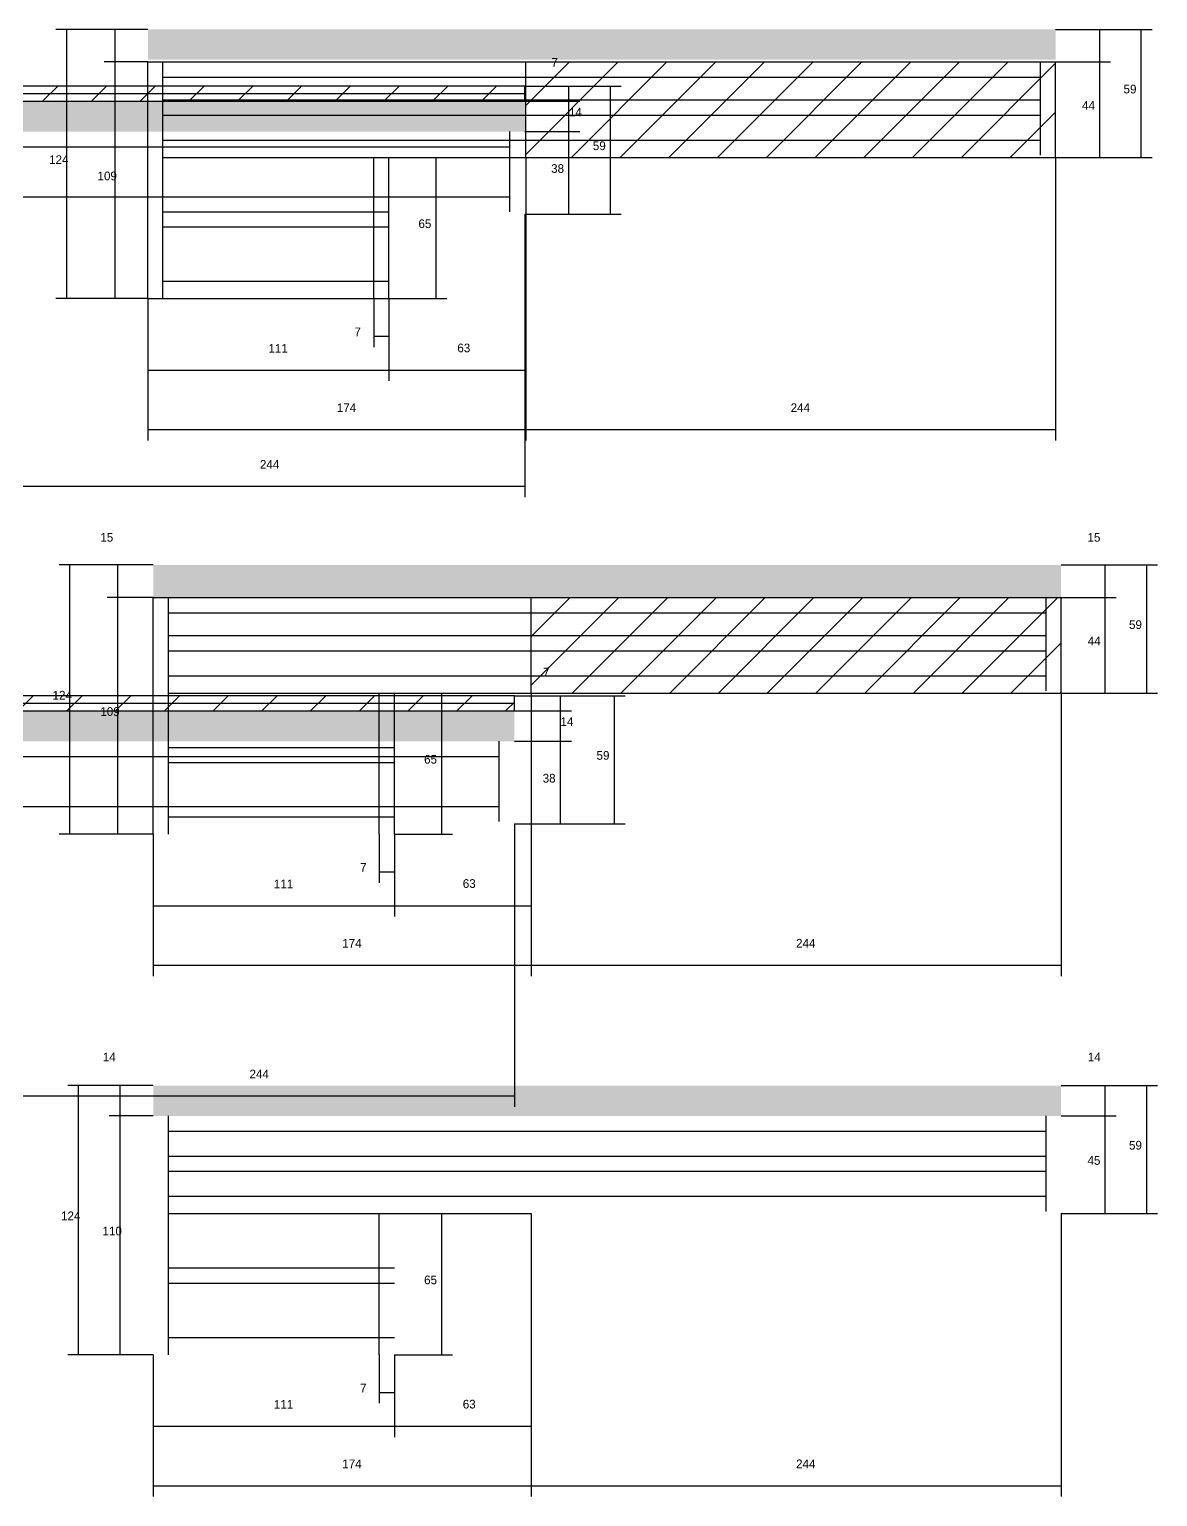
# Model space of a CAD drawing. Header units: metres. Extents: x -65046 to 21926, y -45195 to 1016.
# Drawn here: x 2264 to 2783, y -595 to 80 of the extents above; entities that cross this region are included whole.
import ezdxf

# ---------------------------------------------------------------- set-up
doc = ezdxf.new("R2010")
doc.units = ezdxf.units.M
for name, color, linetype in [('COTA', 241, 'Continuous'), ('Painéis', 200, 'Continuous'), ('REAPROVEITAMENTO', 251, 'Continuous'), ('SARR_2.2x7', 40, 'Continuous')]:
    doc.layers.add(name, color=color, linetype=linetype)

msp = doc.modelspace()

# ---------------------------------------------------------------- hatches: boundary and pattern name
at = {"layer": 'COTA'}
h = msp.add_hatch(dxfattribs=at)
h.set_pattern_fill('AR-CONC', scale=0.03)
h.paths.add_polyline_path([(2318.2, 80.2), (2736.2, 80.2), (2736.2, 80.2), (2736.2, 66.2), (2736.2, 66.2), (2318.2, 66.2), (2318.2, 66.2), (2318.2, 80.2)])
h = msp.add_hatch(dxfattribs=at)
h.set_pattern_fill('AR-CONC', scale=0.03)
h.paths.add_polyline_path([(2073.8, 47.1), (2491.8, 47.1), (2491.8, 47.1), (2491.8, 33.1), (2491.8, 33.1), (2073.8, 33.1), (2073.8, 33.1), (2073.8, 47.1)])
h = msp.add_hatch(dxfattribs=at)
h.set_pattern_fill('AR-CONC', scale=0.03)
h.paths.add_polyline_path([(2320.7, -166.4), (2738.7, -166.4), (2738.7, -166.4), (2738.7, -181.4), (2738.7, -181.4), (2320.7, -181.4), (2320.7, -181.4), (2320.7, -166.4)])
h = msp.add_hatch(dxfattribs=at)
h.set_pattern_fill('AR-CONC', scale=0.03)
h.paths.add_polyline_path([(2081.5, -233.6), (2487, -233.6), (2487, -233.6), (2487, -247.6), (2487, -247.6), (2081.5, -247.6), (2081.5, -247.6), (2081.5, -233.6)])
h = msp.add_hatch(dxfattribs=at)
h.set_pattern_fill('AR-CONC', scale=0.03)
h.paths.add_polyline_path([(2320.7, -406.1), (2738.7, -406.1), (2738.7, -406.1), (2738.7, -420.1), (2738.7, -420.1), (2320.7, -420.1), (2320.7, -420.1), (2320.7, -406.1)])
at = {"layer": 'REAPROVEITAMENTO'}
h = msp.add_hatch(dxfattribs=at)
h.set_pattern_fill('ANSI31', scale=5)
h.paths.add_polyline_path([(2492.2, 65.2), (2492.2, 21.2), (2492.2, 21.2), (2736.2, 21.2), (2736.2, 21.2), (2736.2, 65.2), (2736.2, 65.2), (2492.2, 65.2)])
h = msp.add_hatch(dxfattribs=at)
h.set_pattern_fill('ANSI31', scale=5)
h.paths.add_polyline_path([(2073.8, 54.1), (2073.8, 47.1), (2073.8, 47.1), (2330.3, 47.1), (2330.3, 47.1), (2330.3, 54.1), (2330.3, 54.1), (2073.8, 54.1)])
h = msp.add_hatch(dxfattribs=at)
h.set_pattern_fill('ANSI31', scale=5)
h.paths.add_polyline_path([(2330.3, 54.1), (2330.3, 47.1), (2330.3, 47.1), (2491.8, 47.1), (2491.8, 47.1), (2491.8, 54.1), (2491.8, 54.1), (2330.3, 54.1)])
h = msp.add_hatch(dxfattribs=at)
h.set_pattern_fill('ANSI31', scale=5)
h.paths.add_polyline_path([(2494.7, -181.4), (2494.7, -225.4), (2494.7, -225.4), (2738.7, -225.4), (2738.7, -225.4), (2738.7, -181.4), (2738.7, -181.4), (2494.7, -181.4)])
h = msp.add_hatch(dxfattribs=at)
h.set_pattern_fill('ANSI31', scale=5)
h.paths.add_polyline_path([(2081.5, -226.6), (2081.5, -233.6), (2081.5, -233.6), (2338, -233.6), (2338, -233.6), (2338, -226.6), (2338, -226.6), (2081.5, -226.6)])
h = msp.add_hatch(dxfattribs=at)
h.set_pattern_fill('ANSI31', scale=5)
h.paths.add_polyline_path([(2338, -226.6), (2338, -233.6), (2338, -233.6), (2487, -233.6), (2487, -233.6), (2487, -226.6), (2487, -226.6), (2338, -226.6)])

# ---------------------------------------------------------------- linework, layer by layer
at = {"layer": 'COTA'}
for p, q in [((2422.2, -43.8), (2422.2, -66.1)), ((2429.2, -43.8), (2429.2, -66.1)), ((2422.2, -61.1), (2429.2, -61.1)), ((2424.7, -290.4), (2424.7, -312.7)), ((2431.7, -290.4), (2431.7, -312.7)), ((2424.7, -307.7), (2431.7, -307.7)), ((2424.7, -530.1), (2424.7, -552.4)), ((2431.7, -530.1), (2431.7, -552.4)), ((2424.7, -547.4), (2431.7, -547.4))]:
    msp.add_line(p, q, dxfattribs=at)
at = {"layer": 'Painéis'}
for p, q in [((2318.2, 80.2), (2275.8, 80.2)), ((2280.8, -43.8), (2280.8, 80.2)), ((2318.2, 80.2), (2298.1, 80.2)), ((2303.1, 65.2), (2303.1, 80.2)), ((2736.2, 80.2), (2761.5, 80.2)), ((2736.2, 80.2), (2780.6, 80.2)), ((2756.5, 65.2), (2756.5, 80.2)), ((2775.6, 21.2), (2775.6, 80.2)), ((2318.2, 65.2), (2298.1, 65.2)), ((2318.2, 65.2), (2298.1, 65.2)), ((2303.1, -43.8), (2303.1, 65.2)), ((2318.2, 65.2), (2736.2, 65.2)), ((2318.2, -43.8), (2318.2, 65.2)), ((2492.2, 21.2), (2492.2, 65.2)), ((2736.2, 21.2), (2736.2, 65.2)), ((2736.2, 65.2), (2761.5, 65.2)), ((2736.2, 65.2), (2761.5, 65.2)), ((2756.5, 21.2), (2756.5, 65.2)), ((2491.8, 54.1), (2536.2, 54.1)), ((2491.8, 54.1), (2517.1, 54.1)), ((2512.1, 47.1), (2512.1, 54.1)), ((2531.2, -4.9), (2531.2, 54.1)), ((2491.8, 47.1), (2517.1, 47.1)), ((2491.8, 47.1), (2517.1, 47.1)), ((2512.1, 33.1), (2512.1, 47.1)), ((2491.8, 33.1), (2517.1, 33.1)), ((2491.8, 33.1), (2517.1, 33.1)), ((2512.1, -4.9), (2512.1, 33.1)), ((2429.2, 21.2), (2736.2, 21.2)), ((2429.2, -43.8), (2429.2, 21.2)), ((2429.2, 21.2), (2455.9, 21.2)), ((2450.9, -43.8), (2450.9, 21.2)), ((2492.2, 21.2), (2492.2, -109.1)), ((2492.2, 21.2), (2492.2, -109.1)), ((2736.2, 21.2), (2736.2, -109.1)), ((2736.2, 21.2), (2761.5, 21.2)), ((2736.2, 21.2), (2780.6, 21.2)), ((2491.8, -4.9), (2491.8, -135.2)), ((2491.8, -4.9), (2517.1, -4.9)), ((2491.8, -4.9), (2536.2, -4.9)), ((2318.2, -43.8), (2275.8, -43.8)), ((2318.2, -43.8), (2298.1, -43.8)), ((2318.2, -43.8), (2429.2, -43.8)), ((2318.2, -43.8), (2318.2, -109.1)), ((2318.2, -43.8), (2318.2, -81.7)), ((2429.2, -43.8), (2455.9, -43.8)), ((2429.2, -43.8), (2429.2, -81.7)), ((2429.2, -43.8), (2429.2, -81.7)), ((2492.2, -43.8), (2492.2, -81.7)), ((2318.2, -76.7), (2429.2, -76.7)), ((2429.2, -76.7), (2492.2, -76.7)), ((2318.2, -104.1), (2492.2, -104.1)), ((2492.2, -104.1), (2736.2, -104.1)), ((2247.8, -130.2), (2491.8, -130.2)), ((2320.7, -166.4), (2277.3, -166.4)), ((2282.3, -290.4), (2282.3, -166.4)), ((2320.7, -166.4), (2299.4, -166.4)), ((2304.4, -181.4), (2304.4, -166.4)), ((2738.7, -166.4), (2764.1, -166.4)), ((2738.7, -166.4), (2783.2, -166.4)), ((2759.1, -181.4), (2759.1, -166.4)), ((2778.2, -225.4), (2778.2, -166.4)), ((2320.7, -181.4), (2299.4, -181.4)), ((2320.7, -181.4), (2299.4, -181.4)), ((2304.4, -290.4), (2304.4, -181.4)), ((2320.7, -181.4), (2738.7, -181.4)), ((2320.7, -290.4), (2320.7, -181.4)), ((2494.7, -225.4), (2494.7, -181.4)), ((2738.7, -225.4), (2738.7, -181.4)), ((2738.7, -181.4), (2764.1, -181.4)), ((2738.7, -181.4), (2764.1, -181.4)), ((2759.1, -225.4), (2759.1, -181.4)), ((2431.7, -225.4), (2738.7, -225.4)), ((2431.7, -290.4), (2431.7, -225.4)), ((2431.7, -225.4), (2458.5, -225.4)), ((2453.5, -290.4), (2453.5, -225.4)), ((2487, -226.6), (2538, -226.6)), ((2487, -226.6), (2513.2, -226.6)), ((2494.7, -225.4), (2494.7, -355.7)), ((2494.7, -225.4), (2494.7, -355.7)), ((2508.2, -233.6), (2508.2, -226.6)), ((2533, -285.6), (2533, -226.6)), ((2738.7, -225.4), (2738.7, -355.7)), ((2738.7, -225.4), (2764.1, -225.4)), ((2738.7, -225.4), (2783.2, -225.4)), ((2487, -233.6), (2513.2, -233.6)), ((2487, -233.6), (2513.2, -233.6)), ((2508.2, -247.6), (2508.2, -233.6)), ((2487, -247.6), (2513.2, -247.6)), ((2487, -247.6), (2513.2, -247.6)), ((2508.2, -285.6), (2508.2, -247.6)), ((2320.7, -290.4), (2277.3, -290.4)), ((2320.7, -290.4), (2299.4, -290.4)), ((2320.7, -290.4), (2320.7, -355.7)), ((2320.7, -290.4), (2320.7, -328.3)), ((2431.7, -290.4), (2458.5, -290.4)), ((2431.7, -290.4), (2431.7, -328.3)), ((2431.7, -290.4), (2431.7, -328.3)), ((2487, -285.6), (2487, -415.9)), ((2487, -285.6), (2513.2, -285.6)), ((2487, -285.6), (2538, -285.6)), ((2494.7, -290.4), (2494.7, -328.3)), ((2320.7, -323.3), (2431.7, -323.3)), ((2431.7, -323.3), (2494.7, -323.3)), ((2320.7, -350.7), (2494.7, -350.7)), ((2494.7, -350.7), (2738.7, -350.7)), ((2243, -410.9), (2487, -410.9)), ((2320.7, -406.1), (2281.3, -406.1)), ((2286.3, -530.1), (2286.3, -406.1)), ((2320.7, -406.1), (2300.4, -406.1)), ((2305.4, -420.1), (2305.4, -406.1)), ((2738.7, -406.1), (2764.1, -406.1)), ((2738.7, -406.1), (2783.2, -406.1)), ((2759.1, -420.1), (2759.1, -406.1)), ((2778.2, -465.1), (2778.2, -406.1)), ((2320.7, -420.1), (2300.4, -420.1)), ((2320.7, -420.1), (2300.4, -420.1)), ((2305.4, -530.1), (2305.4, -420.1)), ((2738.7, -420.1), (2764.1, -420.1)), ((2738.7, -420.1), (2764.1, -420.1)), ((2759.1, -465.1), (2759.1, -420.1)), ((2431.7, -465.1), (2458.5, -465.1)), ((2453.5, -530.1), (2453.5, -465.1)), ((2494.7, -465.1), (2494.7, -595.4)), ((2494.7, -465.1), (2494.7, -595.4)), ((2738.7, -465.1), (2738.7, -595.4)), ((2738.7, -465.1), (2764.1, -465.1)), ((2738.7, -465.1), (2783.2, -465.1)), ((2320.7, -530.1), (2281.3, -530.1)), ((2320.7, -530.1), (2300.4, -530.1)), ((2320.7, -530.1), (2320.7, -595.4)), ((2320.7, -530.1), (2320.7, -568)), ((2431.7, -530.1), (2458.5, -530.1)), ((2431.7, -530.1), (2431.7, -568)), ((2431.7, -530.1), (2431.7, -568)), ((2494.7, -530.1), (2494.7, -568)), ((2320.7, -563), (2431.7, -563)), ((2431.7, -563), (2494.7, -563)), ((2320.7, -590.4), (2494.7, -590.4)), ((2494.7, -590.4), (2738.7, -590.4))]:
    msp.add_line(p, q, dxfattribs=at)
for points in [[(2073.8, 47.1), (2491.8, 47.1), (2491.8, 54.1), (2073.8, 54.1)], [(2081.5, -233.6), (2487, -233.6), (2487, -226.6), (2081.5, -226.6)]]:
    msp.add_lwpolyline(points, close=True, dxfattribs=at)
at = {"layer": 'SARR_2.2x7'}
for p, q in [((2325.1, -43.8), (2325.1, 65.2)), ((2729.2, 22.2), (2729.2, 65.2)), ((2325.1, 58.2), (2492.1, 58.2)), ((2492.2, 58.2), (2729.2, 58.2)), ((2073.8, 50.6), (2330.3, 50.6)), ((2325.1, 47.7), (2492.1, 47.7)), ((2330.3, 50.6), (2491.8, 50.6)), ((2492.2, 47.7), (2729.2, 47.7)), ((2325.1, 40.7), (2492.1, 40.7)), ((2492.2, 40.7), (2729.2, 40.7)), ((2325.1, 29.2), (2492.1, 29.2)), ((2484.8, -3.9), (2484.8, 33.1)), ((2492.2, 29.2), (2729.2, 29.2)), ((2247.8, 26.1), (2484.8, 26.1)), ((2325.1, 21.2), (2492.2, 21.2)), ((2422.2, -43.8), (2422.2, 21.2)), ((2422.2, 21.2), (2429.2, 21.2)), ((2247.8, 3.1), (2484.8, 3.1)), ((2325.1, -3.8), (2429.2, -3.8)), ((2325.1, -10.8), (2429.2, -10.8)), ((2325.1, -35.8), (2429.2, -35.8)), ((2327.7, -290.4), (2327.7, -181.4)), ((2731.8, -224.4), (2731.8, -181.4)), ((2327.7, -188.4), (2494.7, -188.4)), ((2494.7, -188.4), (2731.8, -188.4)), ((2327.7, -198.9), (2494.7, -198.9)), ((2494.7, -198.9), (2731.8, -198.9)), ((2327.7, -205.9), (2494.7, -205.9)), ((2494.7, -205.9), (2731.8, -205.9)), ((2327.7, -217.4), (2494.7, -217.4)), ((2494.7, -217.4), (2731.8, -217.4)), ((2327.7, -225.4), (2494.7, -225.4)), ((2424.7, -290.4), (2424.7, -225.4)), ((2424.7, -225.4), (2431.7, -225.4)), ((2081.5, -230.1), (2338, -230.1)), ((2338, -230.1), (2487, -230.1)), ((2480, -284.6), (2480, -247.6)), ((2243, -254.6), (2480, -254.6)), ((2327.7, -250.4), (2431.7, -250.4)), ((2327.7, -257.4), (2431.7, -257.4)), ((2243, -277.6), (2480, -277.6)), ((2327.7, -282.4), (2431.7, -282.4)), ((2327.7, -530.1), (2327.7, -420.1)), ((2731.8, -464.1), (2731.8, -420.1)), ((2327.7, -427.1), (2494.7, -427.1)), ((2494.7, -427.1), (2731.8, -427.1)), ((2327.7, -438.6), (2494.7, -438.6)), ((2494.7, -438.6), (2731.8, -438.6)), ((2327.7, -445.6), (2494.7, -445.6)), ((2494.7, -445.6), (2731.8, -445.6)), ((2327.7, -457.1), (2494.7, -457.1)), ((2494.7, -457.1), (2731.8, -457.1)), ((2327.7, -465.1), (2494.7, -465.1)), ((2424.7, -530.1), (2424.7, -465.1)), ((2424.7, -465.1), (2431.7, -465.1)), ((2327.7, -490.1), (2431.7, -490.1)), ((2327.7, -497.1), (2431.7, -497.1)), ((2327.7, -522.1), (2431.7, -522.1))]:
    msp.add_line(p, q, dxfattribs=at)

# ---------------------------------------------------------------- texts
at = {"layer": 'COTA'}
for p in [(2413.3, -61.1), (2415.9, -307.7), (2415.9, -547.4)]:
    msp.add_text('7', height=4, dxfattribs=at).set_placement(p)
at = {"layer": 'Painéis'}
for s, p in [('7', (2504, 63)), ('59', (2767.5, 50.7)), ('14', (2512.1, 40.1)), ('44', (2748.4, 43.2)), ('59', (2523.1, 24.6)), ('124', (2272.7, 18.2)), ('109', (2295, 10.7)), ('38', (2503.9, 14.1)), ('65', (2442.8, -11.3)), ('111', (2373.7, -68.7)), ('63', (2460.7, -68.5)), ('174', (2405.2, -96)), ('244', (2614.2, -96)), ('244', (2369.8, -122.1)), ('15', (2296.3, -155.7)), ('15', (2750.9, -155.7)), ('59', (2770, -195.9)), ('44', (2751, -203.4)), ('7', (2500.2, -217.7)), ('124', (2274.3, -228.4)), ('109', (2296.3, -235.9)), ('14', (2508.2, -240.6)), ('65', (2445.4, -257.9)), ('59', (2524.8, -256.1)), ('38', (2500, -266.6)), ('111', (2376.2, -315.3)), ('63', (2463.2, -315.1)), ('174', (2407.7, -342.6)), ('244', (2616.7, -342.6)), ('14', (2297.4, -395)), ('14', (2751, -395)), ('244', (2365, -402.8)), ('59', (2770, -435.6)), ('45', (2750.9, -442.6)), ('124', (2278.2, -468.1)), ('110', (2297.3, -475.1)), ('65', (2445.4, -497.6)), ('111', (2376.2, -554.9)), ('63', (2463.2, -554.8)), ('174', (2407.7, -582.3)), ('244', (2616.7, -582.3))]:
    msp.add_text(s, height=4, dxfattribs=at).set_placement(p)

doc.saveas('drawing.dxf')
